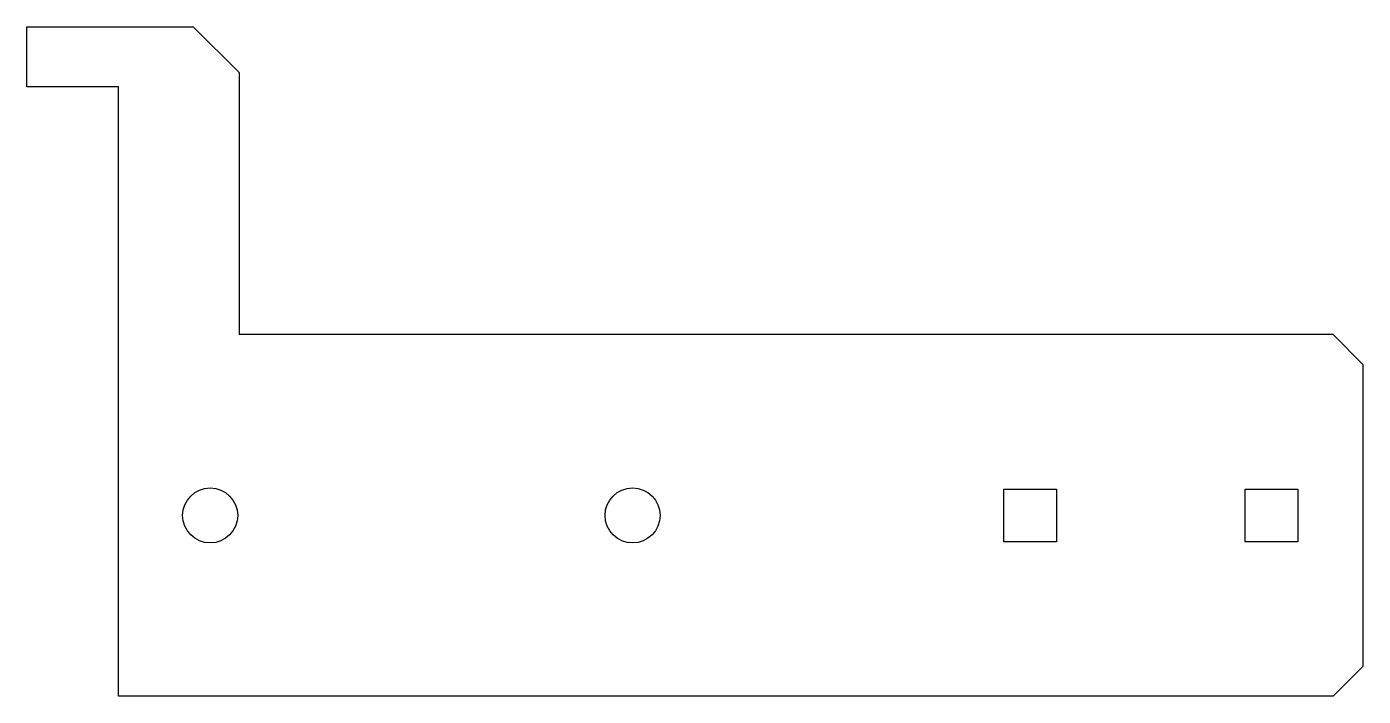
# Model space of a CAD drawing. Header units: inches. Extents: x -0.38 to 5.16, y -0.75 to 2.03.
import ezdxf

# ---------------------------------------------------------------- set-up
doc = ezdxf.new("R2010")
doc.units = ezdxf.units.IN
doc.header["$MEASUREMENT"] = 0

msp = doc.modelspace()

# ---------------------------------------------------------------- linework, layer by layer
at = {"color": 7, "linetype": 'Continuous', "lineweight": 25}
for p, q in [((-0.38, 1.777), (-0.38, 2.027)), ((-0.38, 2.027), (0.31, 2.027)), ((0.5, 1.837), (0.31, 2.027)), ((0.5, 1.837), (0.5, 0.75)), ((0, 1.777), (-0.38, 1.777)), ((0, -0.75), (0, 1.777)), ((5.0321, 0.75), (0.5, 0.75)), ((5.1571, 0.625), (5.0321, 0.75)), ((5.1571, -0.625), (5.1571, 0.625)), ((3.6681, -0.109), (3.6681, 0.109)), ((3.6681, 0.109), (3.8861, 0.109)), ((3.8861, 0.109), (3.8861, -0.109)), ((4.6681, -0.109), (4.6681, 0.109)), ((4.6681, 0.109), (4.8861, 0.109)), ((4.8861, 0.109), (4.8861, -0.109)), ((3.8861, -0.109), (3.6681, -0.109)), ((4.8861, -0.109), (4.6681, -0.109)), ((5.0321, -0.75), (5.1571, -0.625)), ((5.0321, -0.75), (0, -0.75))]:
    msp.add_line(p, q, dxfattribs=at)
for centre in [(0.38, 0), (2.13, 0)]:
    msp.add_circle(centre, 0.114, dxfattribs=at)

doc.saveas('drawing.dxf')
